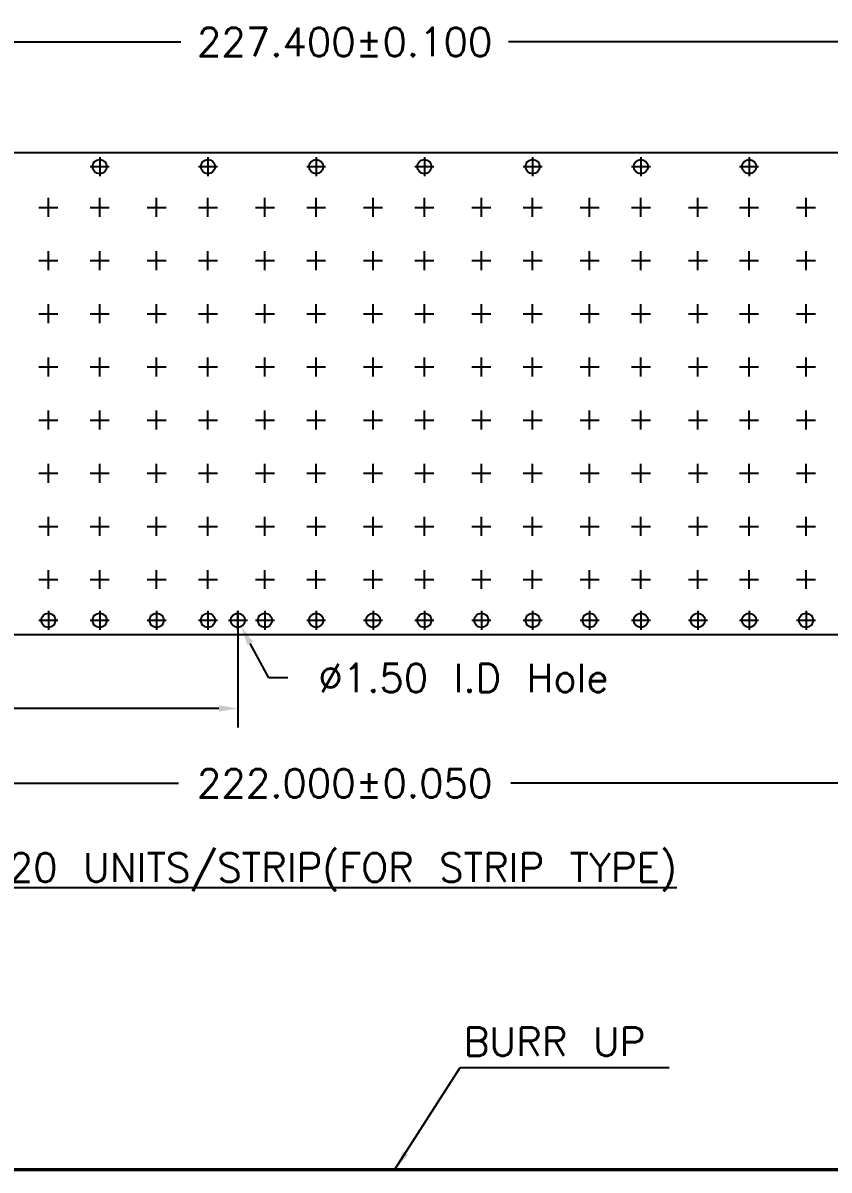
# Model space of a CAD drawing. Extents: x -243 to 181, y -292 to 90.
# Drawn here: x -150.6 to -65.6, y -287.7 to -166.9 of the extents above; entities that cross this region are included whole.
import ezdxf

# ---------------------------------------------------------------- set-up
doc = ezdxf.new("R2010")
doc.units = 0
doc.header["$LTSCALE"] = 2.5
doc.header["$MEASUREMENT"] = 0
doc.header["$PDMODE"] = 34
doc.linetypes.add('CENTER', pattern=[2, 1.25, -0.25, 0.25, -0.25])
doc.layers.get('DEFPOINTS').update_dxf_attribs({"linetype": 'CONTINUOUS'})
for name, color, linetype in [('CENTER', 7, 'CENTER'), ('DIM', 7, 'CONTINUOUS'), ('LF', 5, 'CONTINUOUS')]:
    doc.layers.add(name, color=color, linetype=linetype)
doc.styles.get("Standard").update_dxf_attribs({"font": 'txt.shx', "height": 3})
doc.dimstyles.new('Copy(2) of DIM-B', dxfattribs={"dimscale": 2, "dimtxt": 3, "dimasz": 1, "dimexe": 1, "dimexo": 0, "dimgap": 1, "dimtad": 0, "dimtih": 1, "dimtoh": 1, "dimdec": 3, "dimzin": 0, "dimdsep": 46, "dimtxsty": 'STANDARD', "dimcen": 0.5, "dimadec": 0, "dimazin": 0, "dimtp": 0.025, "dimtm": 0.025, "dimtfac": 1, "dimtdec": 3, "dimtofl": 0, "dimtmove": 0, "dimatfit": 3, "dimfxl": 1, "dimtolj": 1, "dimtzin": 0, "dimarcsym": 0})
doc.dimstyles.new('Copy(3) of DIM-B', dxfattribs={"dimscale": 2, "dimtxt": 3, "dimasz": 1, "dimexe": 1, "dimexo": 0, "dimgap": 1, "dimtad": 0, "dimtih": 1, "dimtoh": 1, "dimzin": 0, "dimdsep": 46, "dimtxsty": 'STANDARD', "dimcen": 0.5, "dimadec": 0, "dimazin": 0, "dimtp": 0.025, "dimtm": 0.025, "dimtfac": 1, "dimtofl": 0, "dimtmove": 0, "dimatfit": 3, "dimfxl": 1, "dimtolj": 1, "dimtzin": 0, "dimarcsym": 0})
doc.dimstyles.new('DIM-B', dxfattribs={"dimscale": 2, "dimtxt": 3, "dimasz": 1, "dimexe": 1, "dimexo": 0, "dimgap": 1, "dimtad": 0, "dimtih": 1, "dimtoh": 1, "dimdec": 3, "dimlfac": 0.05, "dimzin": 0, "dimdsep": 46, "dimtxsty": 'STANDARD', "dimcen": 0.5, "dimadec": 0, "dimazin": 0, "dimtp": 0.025, "dimtm": 0.025, "dimtfac": 1, "dimtdec": 3, "dimtofl": 0, "dimtmove": 0, "dimatfit": 3, "dimfxl": 1, "dimtolj": 1, "dimtzin": 0, "dimarcsym": 0})

# ---------------------------------------------------------------- blocks, each defined once
blk = doc.blocks.new('*D5')
at = {"layer": 'DEFPOINTS', "color": 0, "transparency": 16777216}
for p in [(107.72, 590.44), (-114.28, 588.53), (107.72, 574.27)]:
    blk.add_point(p, dxfattribs=at)
at = {"layer": 'DIM', "color": 0, "lineweight": -2, "transparency": 16777216}
for p, q in [((107.72, 590.44), (107.72, 572.27)), ((-114.28, 588.53), (-114.28, 572.27)), ((-112.28, 574.27), (-20.78, 574.27)), ((105.72, 574.27), (14.22, 574.27))]:
    blk.add_line(p, q, dxfattribs=at)
at = {"layer": 'DIM', "color": 0, "transparency": 16777216}
for points in [[(-112.28, 574.6), (-112.28, 573.94), (-114.28, 574.27)], [(105.72, 574.6), (105.72, 573.94), (107.72, 574.27)]]:
    blk.add_solid(points, dxfattribs=at)
at = {"layer": 'DIM', "color": 0, "transparency": 16777216, "insert": (-3.28, 574.27), "char_height": 3, "attachment_point": 5}
blk.add_mtext('\\A1;222.000%%P0.050', dxfattribs=at)
blk = doc.blocks.new('*D6')
at = {"layer": 'DEFPOINTS', "color": 0, "transparency": 16777216}
for p in [(110.42, 652.37), (-116.98, 639.93), (110.42, 639.93)]:
    blk.add_point(p, dxfattribs=at)
at = {"layer": 'DIM', "color": 0, "lineweight": -2, "transparency": 16777216}
for p, q in [((-116.98, 639.93), (-116.98, 654.37)), ((110.42, 639.93), (110.42, 654.37)), ((-114.98, 652.37), (-20.53, 652.37)), ((108.42, 652.37), (13.97, 652.37))]:
    blk.add_line(p, q, dxfattribs=at)
at = {"layer": 'DIM', "color": 0, "transparency": 16777216}
for points in [[(-114.98, 652.71), (-114.98, 652.04), (-116.98, 652.37)], [(108.42, 652.71), (108.42, 652.04), (110.42, 652.37)]]:
    blk.add_solid(points, dxfattribs=at)
at = {"layer": 'DIM', "color": 0, "transparency": 16777216, "insert": (-3.28, 652.37), "char_height": 3, "attachment_point": 5}
blk.add_mtext('\\A1;227.400%%P0.100', dxfattribs=at)
blk = doc.blocks.new('*D110')
at = {"layer": 'DEFPOINTS', "color": 0, "linetype": 'ByBlock', "transparency": 16777216}
for p in [(-114.28, 591.48), (-14.53, 591.48), (-14.53, 582.15)]:
    blk.add_point(p, dxfattribs=at)
at = {"layer": 'DIM', "color": 0, "linetype": 'ByBlock', "lineweight": -2, "transparency": 16777216}
for p, q in [((-114.28, 591.48), (-114.28, 580.15)), ((-14.53, 591.48), (-14.53, 580.15)), ((-112.28, 582.15), (-80.91, 582.15)), ((-16.53, 582.15), (-47.91, 582.15))]:
    blk.add_line(p, q, dxfattribs=at)
at = {"layer": 'DIM', "color": 0, "linetype": 'ByBlock', "transparency": 16777216}
for points in [[(-112.28, 582.49), (-112.28, 581.82), (-114.28, 582.15)], [(-16.53, 582.49), (-16.53, 581.82), (-14.53, 582.15)]]:
    blk.add_solid(points, dxfattribs=at)
at = {"layer": 'DIM', "color": 0, "linetype": 'ByBlock', "transparency": 16777216, "insert": (-64.41, 582.15), "char_height": 3, "attachment_point": 5}
blk.add_mtext('\\A1;99.750%%P0.050', dxfattribs=at)
blk = doc.blocks.new('*D111')
at = {"layer": 'DEFPOINTS', "color": 0, "linetype": 'ByBlock', "transparency": 16777216}
for p in [(-14.89, 592.1), (-14.18, 590.78)]:
    blk.add_point(p, dxfattribs=at)
at = {"layer": 'DIM', "color": 0, "linetype": 'ByBlock', "lineweight": -2, "transparency": 16777216}
for p, q in [((-14.53, 590.44), (-14.53, 592.44)), ((-15.53, 591.44), (-13.53, 591.44)), ((-11.28, 585.37), (-13.23, 589.01)), ((-9.28, 585.37), (-11.28, 585.37))]:
    blk.add_line(p, q, dxfattribs=at)
at = {"layer": 'DIM', "color": 0, "linetype": 'ByBlock', "transparency": 16777216}
blk.add_solid([(-12.94, 589.17), (-13.53, 588.86), (-14.18, 590.78)], dxfattribs=at)
at = {"layer": 'DIM', "color": 0, "linetype": 'ByBlock', "transparency": 16777216, "insert": (9.22, 585.37), "char_height": 3, "attachment_point": 5}
blk.add_mtext('\\A1;∅1.50 I.D Hole', dxfattribs=at)

msp = doc.modelspace()

# ---------------------------------------------------------------- linework, layer by layer
at = {"layer": 'CENTER'}
for p, q in [((-147.8679, -187.3148), (-147.8679, -185.3148)), ((-142.4679, -187.3148), (-142.4679, -185.3148)), ((-136.4679, -187.3148), (-136.4679, -185.3148)), ((-131.0679, -187.3148), (-131.0679, -185.3148)), ((-125.0679, -187.3148), (-125.0679, -185.3148)), ((-119.6679, -187.3148), (-119.6679, -185.3148)), ((-113.6679, -187.3148), (-113.6679, -185.3148)), ((-108.2679, -187.3148), (-108.2679, -185.3148)), ((-102.2679, -187.3148), (-102.2679, -185.3148)), ((-96.8679, -187.3148), (-96.8679, -185.3148)), ((-90.8679, -187.3148), (-90.8679, -185.3148)), ((-85.4679, -187.3148), (-85.4679, -185.3148)), ((-79.4679, -187.3148), (-79.4679, -185.3148)), ((-74.0679, -187.3148), (-74.0679, -185.3148)), ((-68.0679, -187.3148), (-68.0679, -185.3148)), ((-148.8679, -186.3148), (-146.8679, -186.3148)), ((-143.4679, -186.3148), (-141.4679, -186.3148)), ((-137.4679, -186.3148), (-135.4679, -186.3148)), ((-132.0679, -186.3148), (-130.0679, -186.3148)), ((-126.0679, -186.3148), (-124.0679, -186.3148)), ((-120.6679, -186.3148), (-118.6679, -186.3148)), ((-114.6679, -186.3148), (-112.6679, -186.3148)), ((-109.2679, -186.3148), (-107.2679, -186.3148)), ((-103.2679, -186.3148), (-101.2679, -186.3148)), ((-97.8679, -186.3148), (-95.8679, -186.3148)), ((-91.8679, -186.3148), (-89.8679, -186.3148)), ((-86.4679, -186.3148), (-84.4679, -186.3148)), ((-80.4679, -186.3148), (-78.4679, -186.3148)), ((-75.0679, -186.3148), (-73.0679, -186.3148)), ((-69.0679, -186.3148), (-67.0679, -186.3148)), ((-147.8679, -192.9148), (-147.8679, -190.9148)), ((-142.4679, -192.9148), (-142.4679, -190.9148)), ((-136.4679, -192.9148), (-136.4679, -190.9148)), ((-131.0679, -192.9148), (-131.0679, -190.9148)), ((-125.0679, -192.9148), (-125.0679, -190.9148)), ((-119.6679, -192.9148), (-119.6679, -190.9148)), ((-113.6679, -192.9148), (-113.6679, -190.9148)), ((-108.2679, -192.9148), (-108.2679, -190.9148)), ((-102.2679, -192.9148), (-102.2679, -190.9148)), ((-96.8679, -192.9148), (-96.8679, -190.9148)), ((-90.8679, -192.9148), (-90.8679, -190.9148)), ((-85.4679, -192.9148), (-85.4679, -190.9148)), ((-79.4679, -192.9148), (-79.4679, -190.9148)), ((-74.0679, -192.9148), (-74.0679, -190.9148)), ((-68.0679, -192.9148), (-68.0679, -190.9148)), ((-148.8679, -191.9148), (-146.8679, -191.9148)), ((-143.4679, -191.9148), (-141.4679, -191.9148)), ((-137.4679, -191.9148), (-135.4679, -191.9148)), ((-132.0679, -191.9148), (-130.0679, -191.9148)), ((-126.0679, -191.9148), (-124.0679, -191.9148)), ((-120.6679, -191.9148), (-118.6679, -191.9148)), ((-114.6679, -191.9148), (-112.6679, -191.9148)), ((-109.2679, -191.9148), (-107.2679, -191.9148)), ((-103.2679, -191.9148), (-101.2679, -191.9148)), ((-97.8679, -191.9148), (-95.8679, -191.9148)), ((-91.8679, -191.9148), (-89.8679, -191.9148)), ((-86.4679, -191.9148), (-84.4679, -191.9148)), ((-80.4679, -191.9148), (-78.4679, -191.9148)), ((-75.0679, -191.9148), (-73.0679, -191.9148)), ((-69.0679, -191.9148), (-67.0679, -191.9148)), ((-147.8679, -198.5148), (-147.8679, -196.5148)), ((-142.4679, -198.5148), (-142.4679, -196.5148)), ((-136.4679, -198.5148), (-136.4679, -196.5148)), ((-131.0679, -198.5148), (-131.0679, -196.5148)), ((-125.0679, -198.5148), (-125.0679, -196.5148)), ((-119.6679, -198.5148), (-119.6679, -196.5148)), ((-113.6679, -198.5148), (-113.6679, -196.5148)), ((-108.2679, -198.5148), (-108.2679, -196.5148)), ((-102.2679, -198.5148), (-102.2679, -196.5148)), ((-96.8679, -198.5148), (-96.8679, -196.5148)), ((-90.8679, -198.5148), (-90.8679, -196.5148)), ((-85.4679, -198.5148), (-85.4679, -196.5148)), ((-79.4679, -198.5148), (-79.4679, -196.5148)), ((-74.0679, -198.5148), (-74.0679, -196.5148)), ((-68.0679, -198.5148), (-68.0679, -196.5148)), ((-148.8679, -197.5148), (-146.8679, -197.5148)), ((-143.4679, -197.5148), (-141.4679, -197.5148)), ((-137.4679, -197.5148), (-135.4679, -197.5148)), ((-132.0679, -197.5148), (-130.0679, -197.5148)), ((-126.0679, -197.5148), (-124.0679, -197.5148)), ((-120.6679, -197.5148), (-118.6679, -197.5148)), ((-114.6679, -197.5148), (-112.6679, -197.5148)), ((-109.2679, -197.5148), (-107.2679, -197.5148)), ((-103.2679, -197.5148), (-101.2679, -197.5148)), ((-97.8679, -197.5148), (-95.8679, -197.5148)), ((-91.8679, -197.5148), (-89.8679, -197.5148)), ((-86.4679, -197.5148), (-84.4679, -197.5148)), ((-80.4679, -197.5148), (-78.4679, -197.5148)), ((-75.0679, -197.5148), (-73.0679, -197.5148)), ((-69.0679, -197.5148), (-67.0679, -197.5148)), ((-147.8679, -204.1147), (-147.8679, -202.1147)), ((-142.4679, -204.1147), (-142.4679, -202.1147)), ((-136.4679, -204.1147), (-136.4679, -202.1147)), ((-131.0679, -204.1147), (-131.0679, -202.1147)), ((-125.0679, -204.1147), (-125.0679, -202.1147)), ((-119.6679, -204.1147), (-119.6679, -202.1147)), ((-113.6679, -204.1147), (-113.6679, -202.1147)), ((-108.2679, -204.1147), (-108.2679, -202.1147)), ((-102.2679, -204.1147), (-102.2679, -202.1147)), ((-96.8679, -204.1147), (-96.8679, -202.1147)), ((-90.8679, -204.1147), (-90.8679, -202.1147)), ((-85.4679, -204.1147), (-85.4679, -202.1147)), ((-79.4679, -204.1147), (-79.4679, -202.1147)), ((-74.0679, -204.1147), (-74.0679, -202.1147)), ((-68.0679, -204.1147), (-68.0679, -202.1147)), ((-148.8679, -203.1147), (-146.8679, -203.1147)), ((-143.4679, -203.1147), (-141.4679, -203.1147)), ((-137.4679, -203.1147), (-135.4679, -203.1147)), ((-132.0679, -203.1147), (-130.0679, -203.1147)), ((-126.0679, -203.1147), (-124.0679, -203.1147)), ((-120.6679, -203.1147), (-118.6679, -203.1147)), ((-114.6679, -203.1147), (-112.6679, -203.1147)), ((-109.2679, -203.1147), (-107.2679, -203.1147)), ((-103.2679, -203.1147), (-101.2679, -203.1147)), ((-97.8679, -203.1147), (-95.8679, -203.1147)), ((-91.8679, -203.1147), (-89.8679, -203.1147)), ((-86.4679, -203.1147), (-84.4679, -203.1147)), ((-80.4679, -203.1147), (-78.4679, -203.1147)), ((-75.0679, -203.1147), (-73.0679, -203.1147)), ((-69.0679, -203.1147), (-67.0679, -203.1147)), ((-147.8679, -209.715), (-147.8679, -207.715)), ((-142.4679, -209.715), (-142.4679, -207.715)), ((-136.4679, -209.715), (-136.4679, -207.715)), ((-131.0679, -209.715), (-131.0679, -207.715)), ((-125.0679, -209.715), (-125.0679, -207.715)), ((-119.6679, -209.715), (-119.6679, -207.715)), ((-113.6679, -209.715), (-113.6679, -207.715)), ((-108.2679, -209.715), (-108.2679, -207.715)), ((-102.2679, -209.715), (-102.2679, -207.715)), ((-96.8679, -209.715), (-96.8679, -207.715)), ((-90.8679, -209.715), (-90.8679, -207.715)), ((-85.4679, -209.715), (-85.4679, -207.715)), ((-79.4679, -209.715), (-79.4679, -207.715)), ((-74.0679, -209.715), (-74.0679, -207.715)), ((-68.0679, -209.715), (-68.0679, -207.715)), ((-148.8679, -208.715), (-146.8679, -208.715)), ((-143.4679, -208.715), (-141.4679, -208.715)), ((-137.4679, -208.715), (-135.4679, -208.715)), ((-132.0679, -208.715), (-130.0679, -208.715)), ((-126.0679, -208.715), (-124.0679, -208.715)), ((-120.6679, -208.715), (-118.6679, -208.715)), ((-114.6679, -208.715), (-112.6679, -208.715)), ((-109.2679, -208.715), (-107.2679, -208.715)), ((-103.2679, -208.715), (-101.2679, -208.715)), ((-97.8679, -208.715), (-95.8679, -208.715)), ((-91.8679, -208.715), (-89.8679, -208.715)), ((-86.4679, -208.715), (-84.4679, -208.715)), ((-80.4679, -208.715), (-78.4679, -208.715)), ((-75.0679, -208.715), (-73.0679, -208.715)), ((-69.0679, -208.715), (-67.0679, -208.715)), ((-147.8679, -215.315), (-147.8679, -213.315)), ((-142.4679, -215.315), (-142.4679, -213.315)), ((-136.4679, -215.315), (-136.4679, -213.315)), ((-131.0679, -215.315), (-131.0679, -213.315)), ((-125.0679, -215.315), (-125.0679, -213.315)), ((-119.6679, -215.315), (-119.6679, -213.315)), ((-113.6679, -215.315), (-113.6679, -213.315)), ((-108.2679, -215.315), (-108.2679, -213.315)), ((-102.2679, -215.315), (-102.2679, -213.315)), ((-96.8679, -215.315), (-96.8679, -213.315)), ((-90.8679, -215.315), (-90.8679, -213.315)), ((-85.4679, -215.315), (-85.4679, -213.315)), ((-79.4679, -215.315), (-79.4679, -213.315)), ((-74.0679, -215.315), (-74.0679, -213.315)), ((-68.0679, -215.315), (-68.0679, -213.315)), ((-148.8679, -214.315), (-146.8679, -214.315)), ((-143.4679, -214.315), (-141.4679, -214.315)), ((-137.4679, -214.315), (-135.4679, -214.315)), ((-132.0679, -214.315), (-130.0679, -214.315)), ((-126.0679, -214.315), (-124.0679, -214.315)), ((-120.6679, -214.315), (-118.6679, -214.315)), ((-114.6679, -214.315), (-112.6679, -214.315)), ((-109.2679, -214.315), (-107.2679, -214.315)), ((-103.2679, -214.315), (-101.2679, -214.315)), ((-97.8679, -214.315), (-95.8679, -214.315)), ((-91.8679, -214.315), (-89.8679, -214.315)), ((-86.4679, -214.315), (-84.4679, -214.315)), ((-80.4679, -214.315), (-78.4679, -214.315)), ((-75.0679, -214.315), (-73.0679, -214.315)), ((-69.0679, -214.315), (-67.0679, -214.315)), ((-148.8679, -219.9145), (-146.8679, -219.9145)), ((-147.8679, -220.9145), (-147.8679, -218.9145)), ((-143.4679, -219.9145), (-141.4679, -219.9145)), ((-142.4679, -220.9145), (-142.4679, -218.9145)), ((-137.4679, -219.9145), (-135.4679, -219.9145)), ((-136.4679, -220.9145), (-136.4679, -218.9145)), ((-132.0679, -219.9145), (-130.0679, -219.9145)), ((-131.0679, -220.9145), (-131.0679, -218.9145)), ((-126.0679, -219.9145), (-124.0679, -219.9145)), ((-125.0679, -220.9145), (-125.0679, -218.9145)), ((-120.6679, -219.9145), (-118.6679, -219.9145)), ((-119.6679, -220.9145), (-119.6679, -218.9145)), ((-114.6679, -219.9145), (-112.6679, -219.9145)), ((-113.6679, -220.9145), (-113.6679, -218.9145)), ((-109.2679, -219.9145), (-107.2679, -219.9145)), ((-108.2679, -220.9145), (-108.2679, -218.9145)), ((-103.2679, -219.9145), (-101.2679, -219.9145)), ((-102.2679, -220.9145), (-102.2679, -218.9145)), ((-97.8679, -219.9145), (-95.8679, -219.9145)), ((-96.8679, -220.9145), (-96.8679, -218.9145)), ((-91.8679, -219.9145), (-89.8679, -219.9145)), ((-90.8679, -220.9145), (-90.8679, -218.9145)), ((-86.4679, -219.9145), (-84.4679, -219.9145)), ((-85.4679, -220.9145), (-85.4679, -218.9145)), ((-80.4679, -219.9145), (-78.4679, -219.9145)), ((-79.4679, -220.9145), (-79.4679, -218.9145)), ((-75.0679, -219.9145), (-73.0679, -219.9145)), ((-74.0679, -220.9145), (-74.0679, -218.9145)), ((-69.0679, -219.9145), (-67.0679, -219.9145)), ((-68.0679, -220.9145), (-68.0679, -218.9145)), ((-147.8679, -226.515), (-147.8679, -224.515)), ((-142.4679, -226.515), (-142.4679, -224.515)), ((-136.4679, -226.515), (-136.4679, -224.515)), ((-131.0679, -226.515), (-131.0679, -224.515)), ((-125.0679, -226.515), (-125.0679, -224.515)), ((-119.6679, -226.515), (-119.6679, -224.515)), ((-113.6679, -226.515), (-113.6679, -224.515)), ((-108.2679, -226.515), (-108.2679, -224.515)), ((-102.2679, -226.515), (-102.2679, -224.515)), ((-96.8679, -226.515), (-96.8679, -224.515)), ((-90.8679, -226.515), (-90.8679, -224.515)), ((-85.4679, -226.515), (-85.4679, -224.515)), ((-79.4679, -226.515), (-79.4679, -224.515)), ((-74.0679, -226.515), (-74.0679, -224.515)), ((-68.0679, -226.515), (-68.0679, -224.515)), ((-148.8679, -225.515), (-146.8679, -225.515)), ((-143.4679, -225.515), (-141.4679, -225.515)), ((-137.4679, -225.515), (-135.4679, -225.515)), ((-132.0679, -225.515), (-130.0679, -225.515)), ((-126.0679, -225.515), (-124.0679, -225.515)), ((-120.6679, -225.515), (-118.6679, -225.515)), ((-114.6679, -225.515), (-112.6679, -225.515)), ((-109.2679, -225.515), (-107.2679, -225.515)), ((-103.2679, -225.515), (-101.2679, -225.515)), ((-97.8679, -225.515), (-95.8679, -225.515)), ((-91.8679, -225.515), (-89.8679, -225.515)), ((-86.4679, -225.515), (-84.4679, -225.515)), ((-80.4679, -225.515), (-78.4679, -225.515)), ((-75.0679, -225.515), (-73.0679, -225.515)), ((-69.0679, -225.515), (-67.0679, -225.515))]:
    msp.add_line(p, q, dxfattribs=at)
at = {"layer": 'DIM'}
for p, q in [((-142.4679, -181.0149), (-142.4679, -183.0149)), ((-131.0679, -181.0149), (-131.0679, -183.0149)), ((-119.6679, -181.0149), (-119.6679, -183.0149)), ((-108.2679, -181.0149), (-108.2679, -183.0149)), ((-96.8679, -181.0149), (-96.8679, -183.0149)), ((-85.4679, -181.0149), (-85.4679, -183.0149)), ((-74.0679, -181.0149), (-74.0679, -183.0149)), ((-143.4679, -182.0149), (-141.4679, -182.0149)), ((-132.0679, -182.0149), (-130.0679, -182.0149)), ((-120.6679, -182.0149), (-118.6679, -182.0149)), ((-109.2679, -182.0149), (-107.2679, -182.0149)), ((-97.8679, -182.0149), (-95.8679, -182.0149)), ((-86.4679, -182.0149), (-84.4679, -182.0149)), ((-75.0679, -182.0149), (-73.0679, -182.0149)), ((-147.8679, -228.8149), (-147.8679, -230.8149)), ((-142.4679, -228.8149), (-142.4679, -230.8149)), ((-136.4679, -228.8149), (-136.4679, -230.8149)), ((-131.0679, -228.8149), (-131.0679, -230.8149)), ((-127.9179, -228.8149), (-127.9179, -230.8149)), ((-127.9179, -228.8149), (-127.9179, -230.8149)), ((-125.0679, -228.8149), (-125.0679, -230.8149)), ((-119.6679, -228.8149), (-119.6679, -230.8149)), ((-113.6679, -228.8149), (-113.6679, -230.8149)), ((-108.2679, -228.8149), (-108.2679, -230.8149)), ((-102.2679, -228.8149), (-102.2679, -230.8149)), ((-96.8679, -228.8149), (-96.8679, -230.8149)), ((-90.8679, -228.8149), (-90.8679, -230.8149)), ((-85.4679, -228.8149), (-85.4679, -230.8149)), ((-79.4679, -228.8149), (-79.4679, -230.8149)), ((-74.0679, -228.8149), (-74.0679, -230.8149)), ((-68.0679, -228.8149), (-68.0679, -230.8149)), ((-148.8679, -229.8149), (-146.8679, -229.8149)), ((-143.4679, -229.8149), (-141.4679, -229.8149)), ((-137.4679, -229.8149), (-135.4679, -229.8149)), ((-132.0679, -229.8149), (-130.0679, -229.8149)), ((-128.9179, -229.8149), (-126.9179, -229.8149)), ((-128.9179, -229.8149), (-126.9179, -229.8149)), ((-126.0679, -229.8149), (-124.0679, -229.8149)), ((-120.6679, -229.8149), (-118.6679, -229.8149)), ((-114.6679, -229.8149), (-112.6679, -229.8149)), ((-109.2679, -229.8149), (-107.2679, -229.8149)), ((-103.2679, -229.8149), (-101.2679, -229.8149)), ((-97.8679, -229.8149), (-95.8679, -229.8149)), ((-91.8679, -229.8149), (-89.8679, -229.8149)), ((-86.4679, -229.8149), (-84.4679, -229.8149)), ((-80.4679, -229.8149), (-78.4679, -229.8149)), ((-75.0679, -229.8149), (-73.0679, -229.8149)), ((-69.0679, -229.8149), (-67.0679, -229.8149))]:
    msp.add_line(p, q, dxfattribs=at)
at = {"layer": 'LF'}
for p, q in [((-229.5629, -180.5149), (-3.7729, -180.5149)), ((-229.5629, -231.3149), (-3.7729, -231.3149)), ((-230.1679, -287.6057), (-3.6679, -287.6057)), ((-230.1679, -287.7327), (-3.6679, -287.7327))]:
    msp.add_line(p, q, dxfattribs=at)
for centre in [(-142.4679, -182.0149), (-131.0679, -182.0149), (-119.6679, -182.0149), (-108.2679, -182.0149), (-96.8679, -182.0149), (-85.4679, -182.0149), (-74.0679, -182.0149), (-147.8679, -229.8149), (-147.8679, -229.8149), (-147.8679, -229.8149), (-142.4679, -229.8149), (-142.4679, -229.8149), (-136.4679, -229.8149), (-136.4679, -229.8149), (-136.4679, -229.8149), (-131.0679, -229.8149), (-131.0679, -229.8149), (-127.9179, -229.8149), (-125.0679, -229.8149), (-125.0679, -229.8149), (-125.0679, -229.8149), (-119.6679, -229.8149), (-119.6679, -229.8149), (-113.6679, -229.8149), (-113.6679, -229.8149), (-113.6679, -229.8149), (-108.2679, -229.8149), (-108.2679, -229.8149), (-102.2679, -229.8149), (-102.2679, -229.8149), (-102.2679, -229.8149), (-96.8679, -229.8149), (-96.8679, -229.8149), (-90.8679, -229.8149), (-90.8679, -229.8149), (-90.8679, -229.8149), (-85.4679, -229.8149), (-85.4679, -229.8149), (-79.4679, -229.8149), (-79.4679, -229.8149), (-79.4679, -229.8149), (-74.0679, -229.8149), (-74.0679, -229.8149), (-68.0679, -229.8149), (-68.0679, -229.8149), (-68.0679, -229.8149)]:
    msp.add_circle(centre, 0.75, dxfattribs=at)

# ---------------------------------------------------------------- texts
at = {"layer": 'DIM'}
for s, p in [('%%u8 X 40=320 UNITS/STRIP(FOR STRIP TYPE)', (-173.593, -257.3584)), ('BURR UP ', (-104.1283, -275.7031))]:
    msp.add_text(s, height=3, dxfattribs=at).set_placement(p)

# ---------------------------------------------------------------- dimensions: what is measured, and where the dimension line sits
dim = msp.add_linear_dim(base=(-2.9679, -168.8796), p1=(-230.3679, -181.3199), p2=(-2.9679, -181.3199), text='<>%%P0.100', dimstyle='DIM-B', override={"dimtxt": 1, "dimlfac": 1, "dimtp": 0.04, "dimtm": 0.04, "dimtdec": 2}, dxfattribs=at)
dim.commit()
dim.dimension.update_dxf_attribs({"geometry": '*D6', "text_midpoint": (-116.6679, -168.8796), "dimtype": 128, "insert": (-113.3844, -821.253)})
at = {"layer": 'DIM', "linetype": 'ByBlock'}
dim = msp.add_diameter_dim_2p(p1=(-128.2723, -229.1539), p2=(-127.5635, -230.4758), text='<> I.D Hole', dimstyle='Copy(3) of DIM-B', dxfattribs=at)
dim.commit()
dim.dimension.update_dxf_attribs({"geometry": '*D111', "text_midpoint": (-104.166, -235.8796), "dimtype": 131, "insert": (-113.3844, -821.253)})
dim = msp.add_linear_dim(base=(-127.9179, -239.0996), p1=(-227.6679, -229.7758), p2=(-127.9179, -229.7758), text='<>%%P0.050', dimstyle='Copy(2) of DIM-B', dxfattribs=at)
dim.commit()
dim.dimension.update_dxf_attribs({"geometry": '*D110', "text_midpoint": (-177.7929, -239.0996), "insert": (-113.3844, -821.253)})
at = {"layer": 'DIM'}
dim = msp.add_linear_dim(base=(-5.6679, -246.9835), p1=(-227.6679, -232.7249), p2=(-5.6679, -230.8149), angle=180, text='<>%%P0.050', dimstyle='DIM-B', override={"dimscale": 2, "dimtxt": 1, "dimasz": 1, "dimexe": 1, "dimexo": 0, "dimgap": 1, "dimlfac": 1, "dimcen": 0.5, "dimtp": 0.04, "dimtm": 0.04, "dimtdec": 2, "dimtmove": 0}, dxfattribs=at)
dim.commit()
dim.dimension.update_dxf_attribs({"geometry": '*D5', "text_midpoint": (-116.6679, -246.9835), "insert": (-113.3844, -821.253)})

# ---------------------------------------------------------------- leaders
msp.add_leader([(-111.3345, -287.6107), (-104.4838, -276.9265), (-82.4837, -276.9265)], dimstyle='DIM-B', override={"dimscale": 2, "dimtxt": 1, "dimasz": 1, "dimexe": 1, "dimexo": 0, "dimgap": 1, "dimlfac": 0.1, "dimcen": 0.5, "dimtp": 0.025, "dimtm": 0.025}, dxfattribs=at)

doc.saveas('drawing.dxf')
